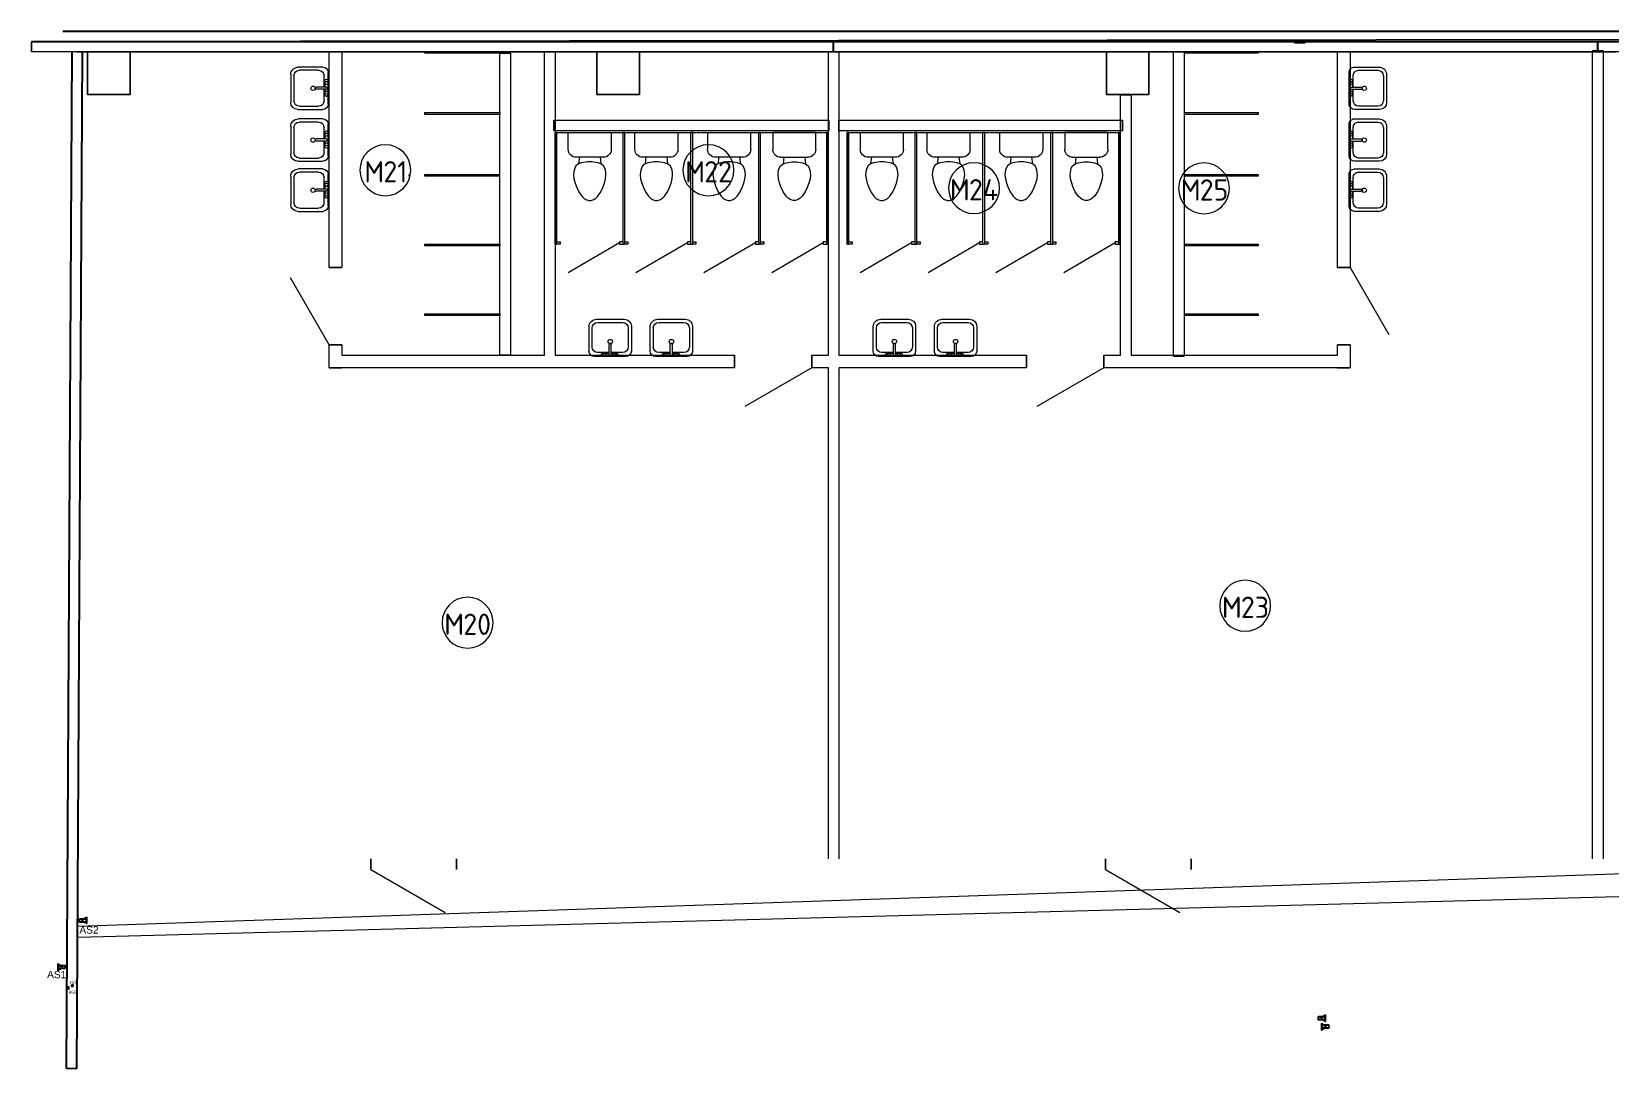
# Model space of a CAD drawing. Header units: millimetres. Extents: x -324727 to -241623, y -397163 to -324471.
# Drawn here: x -324727 to -306142, y -349255 to -337043 of the extents above; entities that cross this region are included whole.
import ezdxf

# ---------------------------------------------------------------- set-up
doc = ezdxf.new("R2010")
doc.units = ezdxf.units.MM
doc.linetypes.add('Штрих 2 х 1 мм', pattern=[3, 2, -1])
for name, color, linetype, lineweight in [('Двери', 7, 'Continuous', 9), ('Марки помещений', 7, 'Continuous', 18), ('Несущие колонны', 7, 'Continuous', 9), ('Обобщенные модели', 7, 'Continuous', 9), ('Перекрытие', 7, 'Continuous', 9), ('Сантехника', 7, 'Continuous', 18), ('Стены внутренние', 7, 'Continuous', 9), ('Стены наружные', 7, 'Continuous', 9), ('Части', 7, 'Continuous', 9)]:
    doc.layers.add(name, color=color, linetype=linetype, lineweight=lineweight)
doc.layers.add('СКУД', color=210, linetype='Continuous')
doc.styles.add('GOST Common_2', font='GOST Common.ttf', dxfattribs={"height": 250})
doc.styles.get("Standard").update_dxf_attribs({"font": 'arial.ttf'})

# ---------------------------------------------------------------- blocks, each defined once
blk = doc.blocks.new('AC_Дверь_Однопольная_ПВХ_ГОСТ30970-2014 - 910х2100h глухая_ левая-6779587-АБЧ на отметке _8_100')
at = {"layer": 'Двери', "lineweight": 18}
blk.add_line((455, 75), (-333, 530), dxfattribs=at)
blk = doc.blocks.new('AC_Дверь_Однопольная_ПВХ_ГОСТ30970-2014 - 910х2100h глухая_ левая-6789168-АБЧ на отметке _8_100')
at = {"layer": 'Двери', "lineweight": 18}
blk.add_line((455, 75), (-333, 530), dxfattribs=at)
blk = doc.blocks.new('035_Перегородки СУ - 035_Перегородки СУ-6788913-АБЧ на отметке _8_100')
at = {"layer": 'Обобщенные модели'}
for p, q in [((750, -200), (143.8, 150)), ((1550, -200), (943.8, 150)), ((2350, -200), (1743.8, 150)), ((3150, -200), (2543.8, 150)), ((-12.5, -1500), (-12.5, -187.5)), ((12.5, -187.5), (12.5, -1500)), ((50, -187.5), (12.5, -187.5)), ((12.5, -212.5), (50, -212.5)), ((50, -212.5), (50, -187.5)), ((750, -212.5), (750, -187.5)), ((750, -187.5), (787.5, -187.5)), ((787.5, -212.5), (750, -212.5)), ((787.5, -1500), (787.5, -187.5)), ((850, -187.5), (812.5, -187.5)), ((812.5, -187.5), (812.5, -1500)), ((812.5, -212.5), (850, -212.5)), ((850, -212.5), (850, -187.5)), ((1550, -212.5), (1550, -187.5)), ((1550, -187.5), (1587.5, -187.5)), ((1587.5, -212.5), (1550, -212.5)), ((1587.5, -1500), (1587.5, -187.5)), ((1650, -187.5), (1612.5, -187.5)), ((1612.5, -187.5), (1612.5, -1500)), ((1612.5, -212.5), (1650, -212.5)), ((1650, -212.5), (1650, -187.5)), ((2350, -212.5), (2350, -187.5)), ((2350, -187.5), (2387.5, -187.5)), ((2387.5, -212.5), (2350, -212.5)), ((2387.5, -1500), (2387.5, -187.5)), ((2450, -187.5), (2412.5, -187.5)), ((2412.5, -187.5), (2412.5, -1500)), ((2412.5, -212.5), (2450, -212.5)), ((2450, -212.5), (2450, -187.5)), ((3150, -212.5), (3150, -187.5)), ((3150, -187.5), (3187.5, -187.5)), ((3187.5, -212.5), (3150, -212.5)), ((3187.5, -1500), (3187.5, -187.5)), ((3212.5, -187.5), (3212.5, -1500))]:
    blk.add_line(p, q, dxfattribs=at)
at = {"layer": 'Обобщенные модели', "linetype": 'Штрих 2 х 1 мм'}
for p, q in [((-12.5, -187.5), (12.5, -187.5)), ((0, -1500), (0, -200)), ((787.5, -187.5), (812.5, -187.5)), ((1587.5, -187.5), (1612.5, -187.5)), ((2387.5, -187.5), (2412.5, -187.5)), ((3187.5, -187.5), (3212.5, -187.5)), ((3200, -1500), (3200, -200)), ((12.5, -1500), (-12.5, -1500)), ((0, -1500), (3200, -1500)), ((812.5, -1500), (787.5, -1500)), ((1612.5, -1500), (1587.5, -1500)), ((2412.5, -1500), (2387.5, -1500)), ((3212.5, -1500), (3187.5, -1500))]:
    blk.add_line(p, q, dxfattribs=at)
blk = doc.blocks.new('Туалет-Домашний-3D - Туалет-Домашний-3D-4567028-АБЧ на отметке _8_100')
at = {"layer": 'Сантехника'}
for p, q in [((-154, 152), (-130, 203)), ((-130, 203), (-95, 254)), ((-95, 254), (-70, 279)), ((-70, 279), (-48, 292)), ((-48, 292), (-13, 305)), ((-13, 305), (13, 305)), ((13, 305), (48, 292)), ((48, 292), (70, 279)), ((70, 279), (95, 254)), ((95, 254), (130, 203)), ((130, 203), (154, 152)), ((-191, 0), (-186, 51)), ((-186, 51), (-172, 102)), ((-172, 102), (-154, 152)), ((154, 152), (172, 102)), ((172, 102), (186, 51)), ((186, 51), (191, 0)), ((-188, -25), (-191, 0)), ((-184, -51), (-188, -25)), ((-177, -76), (-184, -51)), ((-163, -102), (-177, -76)), ((-132, -127), (-163, -102)), ((-97, -140), (-132, -127)), ((-123, -204), (-132, -127)), ((-25, -152), (-97, -140)), ((25, -152), (-25, -152)), ((97, -140), (25, -152)), ((132, -127), (97, -140)), ((123, -204), (132, -127)), ((163, -102), (132, -127)), ((177, -76), (163, -102)), ((184, -51), (177, -76)), ((188, -25), (184, -51)), ((191, 0), (188, -25)), ((-253, -298), (-253, -495)), ((159, -204), (-159, -204)), ((253, -495), (253, -298)), ((-253, -495), (253, -495))]:
    blk.add_line(p, q, dxfattribs=at)
for centre, start, end in [((-159, -298), 90, 180), ((159, -298), 0, 90)]:
    blk.add_arc(centre, 94.6, start, end, dxfattribs=at)
blk = doc.blocks.new('Туалет-Домашний-3D - Туалет-Домашний-3D-822862-АБЧ на отметке _8_100')
at = {"layer": 'Сантехника'}
for p, q in [((-253, 495), (253, 495)), ((-253, 298), (-253, 495)), ((253, 495), (253, 298)), ((159, 204), (-159, 204)), ((-123, 204), (-132, 127)), ((123, 204), (132, 127)), ((-188, 25), (-191, 0)), ((-191, 0), (-186, -51)), ((-184, 51), (-188, 25)), ((-177, 76), (-184, 51)), ((-163, 102), (-177, 76)), ((-132, 127), (-163, 102)), ((-97, 140), (-132, 127)), ((-25, 152), (-97, 140)), ((25, 152), (-25, 152)), ((97, 140), (25, 152)), ((132, 127), (97, 140)), ((163, 102), (132, 127)), ((177, 76), (163, 102)), ((184, 51), (177, 76)), ((188, 25), (184, 51)), ((186, -51), (191, 0)), ((191, 0), (188, 25)), ((-186, -51), (-172, -102)), ((-172, -102), (-154, -152)), ((-154, -152), (-130, -203)), ((130, -203), (154, -152)), ((154, -152), (172, -102)), ((172, -102), (186, -51)), ((-130, -203), (-95, -254)), ((-95, -254), (-70, -279)), ((-70, -279), (-48, -292)), ((-48, -292), (-13, -305)), ((-13, -305), (13, -305)), ((13, -305), (48, -292)), ((48, -292), (70, -279)), ((70, -279), (95, -254)), ((95, -254), (130, -203))]:
    blk.add_line(p, q, dxfattribs=at)
for centre, start, end in [((-159, 298), 180, 270), ((159, 298), 270, 360)]:
    blk.add_arc(centre, 94.6, start, end, dxfattribs=at)
blk = doc.blocks.new('Туалетный столик с раковиной-Квадратный - 500 x 440 мм-3423765-АБЧ на отметке _8_100')
at = {"layer": 'Сантехника'}
for p, q in [((-234, 117), (-234, -171)), ((-234, 117), (-234, -171)), ((-196, 69), (-196, -158)), ((202, 180), (-171, 180)), ((202, 180), (-171, 180)), ((3, 133), (-133, 133)), ((92, 180), (-73, 180)), ((-73, 142), (3, 142)), ((3, 161), (3, 40)), ((28, 161), (28, 40)), ((28, 142), (92, 142)), ((164, 133), (28, 133)), ((228, -158), (228, 69)), ((266, -176), (266, 117)), ((266, -176), (266, 117)), ((-145, -260), (181, -260)), ((-145, -260), (181, -260)), ((-133, -222), (164, -222))]:
    blk.add_line(p, q, dxfattribs=at)
for centre, radius, start, end in [((-171, 117), 63.5, 90, 180), ((-171, 117), 63.5, 90, 180), ((-133, 69), 63.5, 90, 180), ((-73, 161), 19, 90, 270), ((-48, 161), 19, 360, 180), ((-48, 161), 19, 180, 0), ((16, 3), 25.4, 360, 180), ((16, 3), 25.4, 180, 0), ((16, 161), 12.7, 360, 180), ((16, 40), 12.7, 180, 0), ((66, 161), 19, 360, 180), ((66, 161), 19, 180, 360), ((92, 161), 19, 270, 90), ((164, 69), 63.5, 0, 90), ((202, 117), 63.5, 0, 90), ((202, 117), 63.5, 360, 90), ((-145, -171), 88.9, 180, 270), ((-145, -171), 88.9, 180, 270), ((-133, -158), 63.5, 180, 270), ((164, -158), 63.5, 270, 0), ((181, -176), 84.4, 270, 360), ((181, -176), 84.4, 270, 0)]:
    blk.add_arc(centre, radius, start, end, dxfattribs=at)
blk = doc.blocks.new('Туалетный столик с раковиной-Квадратный - 500 x 440 мм-4584201-АБЧ на отметке _8_100')
at = {"layer": 'Сантехника'}
for p, q in [((-145, 260), (181, 260)), ((-145, 260), (181, 260)), ((-133, 222), (164, 222)), ((-234, -117), (-234, 171)), ((-234, -117), (-234, 171)), ((-196, -69), (-196, 158)), ((228, 158), (228, -69)), ((266, 176), (266, -117)), ((266, 176), (266, -117)), ((202, -180), (-171, -180)), ((202, -180), (-171, -180)), ((3, -133), (-133, -133)), ((-73, -142), (3, -142)), ((92, -180), (-73, -180)), ((3, -161), (3, -40)), ((28, -161), (28, -40)), ((164, -133), (28, -133)), ((28, -142), (92, -142))]:
    blk.add_line(p, q, dxfattribs=at)
for centre, radius, start, end in [((-145, 171), 88.9, 90, 180), ((-145, 171), 88.9, 90, 180), ((-133, 158), 63.5, 90, 180), ((164, 158), 63.5, 360, 90), ((181, 176), 84.4, 0, 90), ((181, 176), 84.4, 360, 90), ((16, -3), 25.4, 360, 180), ((-171, -117), 63.5, 180, 270), ((-171, -117), 63.5, 180, 270), ((-133, -69), 63.5, 180, 270), ((-73, -161), 19, 90, 270), ((-48, -161), 19, 360, 180), ((-48, -161), 19, 180, 0), ((16, -3), 25.4, 180, 0), ((16, -40), 12.7, 360, 180), ((16, -161), 12.7, 180, 0), ((66, -161), 19, 0, 180), ((66, -161), 19, 180, 0), ((92, -161), 19, 270, 90), ((164, -69), 63.5, 270, 360), ((202, -117), 63.5, 270, 0), ((202, -117), 63.5, 270, 0)]:
    blk.add_arc(centre, radius, start, end, dxfattribs=at)
blk = doc.blocks.new('ADSK_КолоннаНесущая_Бетон_Консоль_Средняя_ГОСТ 25628-90 - 500х500-1786645-АБЧ на отметке _8_100')
at = {"layer": 'Несущие колонны'}
for p, q in [((250, 250), (-250, 250)), ((-250, 250), (-250, -250)), ((-250, 250), (-250, -250)), ((250, 250), (-250, 250)), ((250, -250), (250, 250)), ((250, 250), (250, -250)), ((-250, -250), (250, -250)), ((-250, -250), (250, -250))]:
    blk.add_line(p, q, dxfattribs=at)
blk = doc.blocks.new('em_Марка_Помещение - Номер-3469094-АБЧ на отметке _8_100')
at = {"layer": 'Марки помещений'}
blk.add_circle((0, 0), 3, dxfattribs=at)
blk = doc.blocks.new('Деревянные дверные блоки однопольные - 2100х1010_левая_ глухая-5080074-АБЧ на отметке _8_100')
at = {"layer": 'Двери', "lineweight": 18}
blk.add_line((505, 63), (-370, 568), dxfattribs=at)

msp = doc.modelspace()

# ---------------------------------------------------------------- hatches: boundary and pattern name
at = {"layer": 'СКУД'}
h = msp.add_hatch(dxfattribs=at)
h.set_pattern_fill('ANSI31', color=256, style=0)
h.set_pattern_definition([(45, (-48933.3395, 9624.9934), (-2.24506403, 2.24506403), [])])
edge = h.paths.add_edge_path()
edge.add_line((-324236.644, -348271.152), (-324254.044, -348271.152))
edge.add_line((-324254.044, -348271.152), (-324254.044, -348285.279))
edge.add_line((-324258.727, -348285.133), (-324236.644, -348285.133))
edge.add_line((-324236.644, -348285.133), (-324236.644, -348271.152))

# ---------------------------------------------------------------- linework, layer by layer
for p, q in [((-242153.567, -337068.735, -668.627), (-324727.003, -337162.976)), ((-242153.174, -337042.982), (-324359.086, -337042.976)), ((-324317.003, -349255.191, 6511.768), (-324250.036, -337282.976)), ((-324192.003, -349255.191, 6511.768), (-324128.367, -337282.976)), ((-315279.502, -337281.976), (-315279.502, -337150)), ((-306280, -337270), (-306280, -337160)), ((-306280, -337270), (-306280, -337270, -60000))]:
    msp.add_line(p, q)
at = {"layer": 'Несущие колонны'}
for p, q in [((-324192.003, -337282.976), (-323792.003, -337282.976)), ((-323792.003, -337282.976), (-324192.003, -337282.976))]:
    msp.add_line(p, q, dxfattribs=at)
at = {"layer": 'Перекрытие'}
for p, q in [((-324067.003, -337782.976), (-324067.003, -337282.976)), ((-324067.003, -337282.976), (-324067.003, -337782.976)), ((-318067.002, -337282.976), (-323567.002, -337282.976)), ((-323567.002, -337282.976), (-323567.002, -337782.976)), ((-323567.002, -337782.976), (-323567.002, -337282.976)), ((-323567.002, -337282.976), (-318067.002, -337282.976)), ((-318067.002, -337782.976), (-318067.002, -337282.976)), ((-318067.002, -337282.976), (-318067.002, -337782.976)), ((-312067.002, -337282.976), (-317567.002, -337282.976)), ((-317567.002, -337282.976), (-317567.002, -337782.976)), ((-317567.002, -337782.976), (-317567.002, -337282.976)), ((-317567.002, -337282.976), (-312067.002, -337282.976)), ((-312067.002, -337782.976), (-312067.002, -337282.976)), ((-312067.002, -337282.976), (-312067.002, -337782.976)), ((-306067.002, -337282.976), (-311567.002, -337282.976)), ((-311567.002, -337282.976), (-311567.002, -337782.976)), ((-311567.002, -337782.976), (-311567.002, -337282.976)), ((-311567.002, -337282.976), (-306067.002, -337282.976)), ((-323567.002, -337782.976), (-324067.003, -337782.976)), ((-324067.003, -337782.976), (-323567.002, -337782.976)), ((-317567.002, -337782.976), (-318067.002, -337782.976)), ((-318067.002, -337782.976), (-317567.002, -337782.976)), ((-311567.002, -337782.976), (-312067.002, -337782.976)), ((-312067.002, -337782.976), (-311567.002, -337782.976))]:
    msp.add_line(p, q, dxfattribs=at)
at = {"layer": 'СКУД'}
for p, q in [((-324254.044, -348271.152), (-324258.727, -348285.133)), ((-324236.644, -348271.152), (-324254.044, -348271.152)), ((-324254.044, -348271.152), (-324254.044, -348285.279)), ((-324236.644, -348285.133), (-324236.644, -348271.152)), ((-324305.142, -348296.583), (-324293.412, -348296.583)), ((-324305.133, -348314.8), (-324293.364, -348314.8)), ((-324305.126, -348307.333), (-324293.361, -348307.333)), ((-324293.412, -348296.583), (-324305.1, -348296.583)), ((-324258.727, -348285.133), (-324236.644, -348285.133))]:
    msp.add_line(p, q, dxfattribs=at)
for points in [[(-324162.085, -347494.341), (-324083.854, -347494.341), (-324083.854, -347532.943), (-324162.085, -347532.943)], [(-324137.444, -347510.906), (-324077.572, -347545.473), (-324077.572, -347476.339)], [(-324356.857, -348063.054), (-324416.729, -348028.487), (-324416.729, -348097.621)], [(-324332.216, -348079.618), (-324410.447, -348079.618), (-324410.447, -348041.016), (-324332.216, -348041.016)], [(-324305.115, -348293.957), (-324293.419, -348293.957), (-324293.419, -348317.438), (-324305.115, -348317.438)], [(-309570.627, -348645.337), (-309492.396, -348645.337), (-309492.396, -348683.939), (-309570.627, -348683.939)], [(-309545.987, -348661.902), (-309486.115, -348696.469), (-309486.115, -348627.335)], [(-309473.601, -348763.852), (-309534.318, -348730.79), (-309532.591, -348799.903)], [(-309448.555, -348779.796), (-309526.761, -348781.749), (-309527.725, -348743.159), (-309449.518, -348741.206)]]:
    msp.add_lwpolyline(points, close=True, dxfattribs=at)
at = {"layer": 'Стены внутренние'}
for p, q in [((-324067.003, -337162.976), (-324192.003, -337162.976)), ((-324192.003, -337162.976), (-324067.003, -337162.976)), ((-321222.002, -339822.976), (-321222.002, -337281.976)), ((-321222.002, -337281.976), (-321072.002, -337281.976)), ((-321072.002, -337281.976), (-321222.002, -337281.976)), ((-321222.002, -339822.976), (-321222.002, -337281.976)), ((-321072.002, -337281.976), (-321072.002, -339822.976)), ((-321072.002, -337281.976), (-321072.002, -339822.976)), ((-319209.502, -340852.976), (-319209.502, -337297.976)), ((-319209.502, -337297.976), (-319084.502, -337297.976)), ((-319084.502, -337297.976), (-319209.502, -337297.976)), ((-319209.502, -340852.976), (-319209.502, -337297.976)), ((-319084.502, -337297.976), (-319084.502, -340852.976)), ((-319084.502, -337297.976), (-319084.502, -340852.976)), ((-318684.502, -340852.976), (-318684.502, -337281.976)), ((-318684.502, -337281.976), (-318559.502, -337281.976)), ((-318559.502, -337281.976), (-318684.502, -337281.976)), ((-318684.502, -340852.976), (-318684.502, -337281.976)), ((-318559.502, -337281.976), (-318559.502, -340852.976)), ((-318559.502, -337281.976), (-318559.502, -340852.976)), ((-315342.002, -340852.976), (-315342.002, -337281.976)), ((-315342.002, -337281.976), (-315217.002, -337281.976)), ((-315342.002, -340852.976), (-315342.002, -337281.976)), ((-315217.002, -337281.976), (-315342.002, -337281.976)), ((-315217.002, -337281.976), (-315217.002, -340852.976)), ((-315217.002, -337281.976), (-315217.002, -340852.976)), ((-313087.465, -337162.976), (-313212.465, -337162.976)), ((-313212.465, -337162.976), (-313087.465, -337162.976)), ((-312662.465, -337162.976), (-312787.465, -337162.976)), ((-312787.465, -337162.976), (-312662.465, -337162.976)), ((-311277.002, -340865.476), (-311277.002, -337282.976)), ((-311277.002, -337282.976), (-311152.002, -337282.976)), ((-311152.002, -337282.976), (-311277.002, -337282.976)), ((-311277.002, -340865.476), (-311277.002, -337282.976)), ((-311152.002, -337282.976), (-311152.002, -340865.476)), ((-311152.002, -337297.976), (-311152.002, -337997.976)), ((-309724.965, -337177.013), (-309849.965, -337177.013)), ((-309849.965, -337177.013), (-309724.965, -337177.013)), ((-309347.002, -339822.976), (-309347.002, -337282.976)), ((-309347.002, -337282.976), (-309197.002, -337282.976)), ((-309197.002, -337282.976), (-309347.002, -337282.976)), ((-309347.002, -339822.976), (-309347.002, -337282.976)), ((-309199.965, -337162.976), (-309324.965, -337162.976)), ((-309324.965, -337162.976), (-309199.965, -337162.976)), ((-309197.002, -337282.976), (-309197.002, -339822.976)), ((-309197.002, -337282.976), (-309197.002, -339822.976)), ((-307242.003, -337162.976), (-307367.003, -337162.976)), ((-307367.003, -337162.976), (-307242.003, -337162.976)), ((-306717.003, -337162.976), (-306842.003, -337162.976)), ((-306842.003, -337162.976), (-306717.003, -337162.976)), ((-306342.002, -346787.976), (-306342.002, -337270.476)), ((-306342.002, -337270.476), (-306217.002, -337270.476)), ((-306217.002, -337270.476), (-306342.002, -337270.476)), ((-306342.002, -346787.976), (-306342.002, -337270.476)), ((-306217.002, -337270.476), (-306217.002, -346787.976)), ((-306217.002, -337270.476), (-306217.002, -346787.976)), ((-311902.002, -340852.976), (-311902.002, -337787.976)), ((-311902.002, -337787.976), (-311777.002, -337787.976)), ((-311777.002, -337787.976), (-311902.002, -337787.976)), ((-311902.002, -340852.976), (-311902.002, -337787.976)), ((-311777.002, -337787.976), (-311777.002, -340852.976)), ((-311777.002, -337787.976), (-311777.002, -340852.976)), ((-311152.002, -338017.976), (-311152.002, -338727.976)), ((-318577.002, -338087.976), (-315337.002, -338087.976)), ((-318577.002, -338212.976), (-318577.002, -338087.976)), ((-318577.002, -338087.976), (-315337.002, -338087.976)), ((-318577.002, -338087.976), (-318577.002, -338212.976)), ((-315337.002, -338212.976), (-318577.002, -338212.976)), ((-315337.002, -338212.976), (-318577.002, -338212.976)), ((-315337.002, -338087.976), (-315337.002, -338212.976)), ((-315337.002, -338212.976), (-315337.002, -338087.976)), ((-315217.002, -338212.976), (-315217.002, -338087.976)), ((-315217.002, -338087.976), (-311877.002, -338087.976)), ((-315217.002, -338087.976), (-315217.002, -338212.976)), ((-315217.002, -338087.976), (-311877.002, -338087.976)), ((-311877.002, -338212.976), (-315217.002, -338212.976)), ((-311877.002, -338212.976), (-315217.002, -338212.976)), ((-311877.002, -338087.976), (-311877.002, -338212.976)), ((-311877.002, -338212.976), (-311877.002, -338087.976)), ((-311152.002, -338747.976), (-311152.002, -339547.976)), ((-311152.002, -339567.976), (-311152.002, -340367.976)), ((-321072.002, -339822.976), (-321222.002, -339822.976)), ((-321222.002, -339822.976), (-321072.002, -339822.976)), ((-309197.002, -339822.976), (-309347.002, -339822.976)), ((-309347.002, -339822.976), (-309197.002, -339822.976)), ((-311152.002, -340387.976), (-311152.002, -340865.476)), ((-321222.002, -341002.976), (-321222.002, -340732.976)), ((-321222.002, -340732.976), (-321072.002, -340732.976)), ((-321072.002, -340732.976), (-321222.002, -340732.976)), ((-321222.002, -341002.976), (-321222.002, -340732.976)), ((-321072.002, -340732.976), (-321072.002, -340852.976)), ((-321072.002, -340732.976), (-321072.002, -340852.976)), ((-309347.002, -340852.976), (-309347.002, -340732.976)), ((-309347.002, -340732.976), (-309197.002, -340732.976)), ((-309197.002, -340732.976), (-309347.002, -340732.976)), ((-309347.002, -340852.976), (-309347.002, -340732.976)), ((-309197.002, -340732.976), (-309197.002, -341002.976)), ((-309197.002, -340732.976), (-309197.002, -341002.976)), ((-321072.002, -341002.976), (-321222.002, -341002.976)), ((-321222.002, -341002.976), (-321072.002, -341002.976)), ((-321072.002, -340852.976), (-318684.502, -340852.976)), ((-321072.002, -340852.976), (-318684.502, -340852.976)), ((-316447.002, -341002.976), (-321072.002, -341002.976)), ((-316447.002, -341002.976), (-321072.002, -341002.976)), ((-319084.502, -340852.976), (-319209.502, -340852.976)), ((-319209.502, -340852.976), (-319084.502, -340852.976)), ((-318559.502, -340852.976), (-316447.002, -340852.976)), ((-318559.502, -340852.976), (-316447.002, -340852.976)), ((-316447.002, -340852.976), (-316447.002, -341002.976)), ((-316447.002, -341002.976), (-316447.002, -340852.976)), ((-315537.002, -340852.976), (-315342.002, -340852.976)), ((-315537.002, -341002.976), (-315537.002, -340852.976)), ((-315537.002, -340852.976), (-315342.002, -340852.976)), ((-315537.002, -340852.976), (-315537.002, -341002.976)), ((-315342.002, -341002.976), (-315537.002, -341002.976)), ((-315342.002, -341002.976), (-315537.002, -341002.976)), ((-315342.002, -341021.976), (-315342.002, -341002.976)), ((-315342.002, -341021.976), (-315342.002, -341002.976)), ((-315342.002, -346787.976), (-315342.002, -341021.976)), ((-315342.002, -346787.976), (-315342.002, -341021.976)), ((-315217.002, -340852.976), (-313007.002, -340852.976)), ((-315217.002, -340852.976), (-313007.002, -340852.976)), ((-313007.002, -341002.976), (-315217.002, -341002.976)), ((-313007.002, -341002.976), (-315217.002, -341002.976)), ((-315217.002, -341002.976), (-315217.002, -341021.976)), ((-315217.002, -341002.976), (-315217.002, -341021.976)), ((-315217.002, -341021.976), (-315217.002, -346787.976)), ((-315217.002, -341021.976), (-315217.002, -346787.976)), ((-313007.002, -340852.976), (-313007.002, -341002.976)), ((-313007.002, -341002.976), (-313007.002, -340852.976)), ((-312097.002, -341002.976), (-312097.002, -340852.976)), ((-312097.002, -340852.976), (-311902.002, -340852.976)), ((-312097.002, -340852.976), (-312097.002, -341002.976)), ((-312097.002, -340852.976), (-311902.002, -340852.976)), ((-309347.002, -341002.976), (-312097.002, -341002.976)), ((-309347.002, -341002.976), (-312097.002, -341002.976)), ((-311777.002, -340852.976), (-309347.002, -340852.976)), ((-311777.002, -340852.976), (-309347.002, -340852.976)), ((-311152.002, -340865.476), (-311277.002, -340865.476)), ((-311277.002, -340865.476), (-311152.002, -340865.476)), ((-309197.002, -341002.976), (-309347.002, -341002.976)), ((-309347.002, -341002.976), (-309197.002, -341002.976)), ((-324183.089, -347578.22, 5599.653), (-300917.002, -346787.976)), ((-320731.132, -346912.976), (-320731.132, -346787.976)), ((-320731.132, -346787.976), (-320731.132, -346912.976)), ((-319721.132, -346787.976), (-319721.132, -346912.976)), ((-319721.132, -346912.976), (-319721.132, -346787.976)), ((-312077.378, -346912.976), (-312077.378, -346787.976)), ((-312077.378, -346787.976), (-312077.378, -346912.976)), ((-311067.378, -346787.976), (-311067.378, -346912.976)), ((-311067.378, -346912.976), (-311067.378, -346787.976)), ((-293935.701, -346912.976), (-324183.805, -347712.846, 5672.877)), ((-324317.003, -349255.191, 6511.768), (-324192.003, -349255.191, 6511.768)), ((-324192.003, -349255.191, 6511.768), (-324317.003, -349255.191, 6511.768))]:
    msp.add_line(p, q, dxfattribs=at)
at = {"layer": 'Стены наружные'}
for p, q in [((-324727.003, -337282.976), (-324727.003, -337162.976)), ((-324727.003, -337162.976), (-299617.003, -337162.976)), ((-297267.002, -337282.976), (-324727.003, -337282.976)), ((-320095.966, -337277.976), (-319212.002, -337277.976)), ((-320095.966, -337297.976), (-320095.966, -337277.976)), ((-320095.966, -337277.976), (-319212.002, -337277.976)), ((-320095.966, -337277.976), (-320095.966, -337297.976)), ((-319212.002, -337297.976), (-320095.966, -337297.976)), ((-319212.002, -337297.976), (-320095.966, -337297.976)), ((-319212.002, -337277.976), (-319212.002, -337297.976)), ((-319212.002, -337297.976), (-319212.002, -337277.976)), ((-311152.002, -337282.976), (-311152.002, -337277.976)), ((-311152.002, -337277.976), (-310280.539, -337277.976)), ((-311152.002, -337277.976), (-311152.002, -337297.976)), ((-311152.002, -337277.976), (-310280.539, -337277.976)), ((-310280.539, -337297.976), (-311152.002, -337297.976)), ((-310280.539, -337297.976), (-311152.002, -337297.976)), ((-310280.539, -337277.976), (-310280.539, -337297.976)), ((-310280.539, -337297.976), (-310280.539, -337277.976)), ((-320095.966, -337997.976), (-319212.002, -337997.976)), ((-320095.966, -338017.976), (-320095.966, -337997.976)), ((-320095.966, -337997.976), (-319212.002, -337997.976)), ((-320095.966, -337997.976), (-320095.966, -338017.976)), ((-319212.002, -338017.976), (-320095.966, -338017.976)), ((-319212.002, -338017.976), (-320095.966, -338017.976)), ((-319212.002, -337997.976), (-319212.002, -338017.976)), ((-319212.002, -338017.976), (-319212.002, -337997.976)), ((-311152.002, -337997.976), (-310280.539, -337997.976)), ((-311152.002, -337997.976), (-311152.002, -338017.976)), ((-311152.002, -337997.976), (-310280.539, -337997.976)), ((-310280.539, -338017.976), (-311152.002, -338017.976)), ((-310280.539, -338017.976), (-311152.002, -338017.976)), ((-310280.539, -337997.976), (-310280.539, -338017.976)), ((-310280.539, -338017.976), (-310280.539, -337997.976)), ((-320277.654, -338727.976), (-320277.654, -338747.976)), ((-320277.654, -338747.976), (-320277.654, -338727.976)), ((-320095.966, -338727.976), (-319212.002, -338727.976)), ((-320095.966, -338747.976), (-320095.966, -338727.976)), ((-320095.966, -338727.976), (-319212.002, -338727.976)), ((-320095.966, -338727.976), (-320095.966, -338747.976)), ((-319212.002, -338747.976), (-320095.966, -338747.976)), ((-319212.002, -338747.976), (-320095.966, -338747.976)), ((-311152.002, -338727.976), (-310280.539, -338727.976)), ((-311152.002, -338727.976), (-311152.002, -338747.976)), ((-311152.002, -338727.976), (-310280.539, -338727.976)), ((-310280.539, -338747.976), (-311152.002, -338747.976)), ((-310280.539, -338747.976), (-311152.002, -338747.976)), ((-310280.539, -338727.976), (-310280.539, -338747.976)), ((-310280.539, -338747.976), (-310280.539, -338727.976)), ((-320095.966, -339547.976), (-319212.002, -339547.976)), ((-320095.966, -339567.976), (-320095.966, -339547.976)), ((-320095.966, -339547.976), (-319212.002, -339547.976)), ((-320095.966, -339547.976), (-320095.966, -339567.976)), ((-319212.002, -339567.976), (-320095.966, -339567.976)), ((-319212.002, -339567.976), (-320095.966, -339567.976)), ((-319212.002, -339547.976), (-319212.002, -339567.976)), ((-319212.002, -339567.976), (-319212.002, -339547.976)), ((-311152.002, -339547.976), (-310280.539, -339547.976)), ((-311152.002, -339547.976), (-311152.002, -339567.976)), ((-311152.002, -339547.976), (-310280.539, -339547.976)), ((-310280.539, -339567.976), (-311152.002, -339567.976)), ((-310280.539, -339567.976), (-311152.002, -339567.976)), ((-310280.539, -339547.976), (-310280.539, -339567.976)), ((-310280.539, -339567.976), (-310280.539, -339547.976)), ((-320095.966, -340367.976), (-319212.002, -340367.976)), ((-320095.966, -340387.976), (-320095.966, -340367.976)), ((-320095.966, -340367.976), (-319212.002, -340367.976)), ((-320095.966, -340367.976), (-320095.966, -340387.976)), ((-319212.002, -340387.976), (-320095.966, -340387.976)), ((-319212.002, -340387.976), (-320095.966, -340387.976)), ((-319212.002, -340367.976), (-319212.002, -340387.976)), ((-319212.002, -340387.976), (-319212.002, -340367.976)), ((-311152.002, -340367.976), (-310280.539, -340367.976)), ((-311152.002, -340367.976), (-311152.002, -340387.976)), ((-311152.002, -340367.976), (-310280.539, -340367.976)), ((-310280.539, -340387.976), (-311152.002, -340387.976)), ((-310280.539, -340387.976), (-311152.002, -340387.976)), ((-310280.539, -340367.976), (-310280.539, -340387.976)), ((-310280.539, -340387.976), (-310280.539, -340367.976))]:
    msp.add_line(p, q, dxfattribs=at)
at = {"layer": 'Части'}
for p, q in [((-324727.003, -337163.976), (-324727.003, -337162.976)), ((-324727.003, -337162.976), (-324727.003, -337163.976)), ((-324727.003, -337281.976), (-324727.003, -337163.976)), ((-324727.003, -337163.976), (-324727.003, -337281.976)), ((-324727.003, -337282.976), (-324727.003, -337281.976)), ((-324727.003, -337281.976), (-324727.003, -337282.976)), ((-318863.059, -337162.976), (-318988.059, -337162.976)), ((-309379.503, -337162.976), (-318863.059, -337162.976)), ((-309254.503, -337162.976), (-309379.503, -337162.976)), ((-304694.129, -337162.976), (-309254.503, -337162.976))]:
    msp.add_line(p, q, dxfattribs=at)

# ---------------------------------------------------------------- block references
at = {"layer": 'Двери', "lineweight": 9, "xscale": -1}
for name, p, rotation in [('AC_Дверь_Однопольная_ПВХ_ГОСТ30970-2014 - 910х2100h глухая_ левая-6779587-АБЧ на отметке _8_100', (-309272.002, -340277.976), 270), ('AC_Дверь_Однопольная_ПВХ_ГОСТ30970-2014 - 910х2100h глухая_ левая-6789168-АБЧ на отметке _8_100', (-321147.002, -340277.976), 90), ('AC_Дверь_Однопольная_ПВХ_ГОСТ30970-2014 - 910х2100h глухая_ левая-6789168-АБЧ на отметке _8_100', (-315992.002, -340927.976), 180), ('AC_Дверь_Однопольная_ПВХ_ГОСТ30970-2014 - 910х2100h глухая_ левая-6779587-АБЧ на отметке _8_100', (-312552.002, -340927.976), 180)]:
    msp.add_blockref(name, p, dxfattribs=dict(at, rotation=rotation))
at = {"layer": 'Двери', "lineweight": 9, "rotation": 180}
for p in [(-320226.132, -346850.476), (-311572.378, -346850.476)]:
    msp.add_blockref('Деревянные дверные блоки однопольные - 2100х1010_левая_ глухая-5080074-АБЧ на отметке _8_100', p, dxfattribs=at)
at = {"layer": 'Марки помещений', "xscale": -99.99999999999993, "yscale": 99.99999999999993, "zscale": 99.99999999999993, "rotation": 180}
for p in [(-320559.869, -338675.851), (-316754.459, -338675.851), (-313625.691, -338887.347), (-310917.822, -338889.847), (-310432.579, -343805.335), (-319591.717, -344005.335)]:
    msp.add_blockref('em_Марка_Помещение - Номер-3469094-АБЧ на отметке _8_100', p, dxfattribs=at)
at = {"layer": 'Несущие колонны', "lineweight": 9, "xscale": -1, "rotation": 180}
for p in [(-323817.002, -337532.976), (-317817.002, -337532.976), (-311817.002, -337532.976)]:
    msp.add_blockref('ADSK_КолоннаНесущая_Бетон_Консоль_Средняя_ГОСТ 25628-90 - 500х500-1786645-АБЧ на отметке _8_100', p, dxfattribs=at)
at = {"layer": 'Обобщенные модели', "lineweight": 9, "xscale": -1, "rotation": 180}
for p in [(-318552.002, -339732.976), (-315112.002, -339732.976)]:
    msp.add_blockref('035_Перегородки СУ - 035_Перегородки СУ-6788913-АБЧ на отметке _8_100', p, dxfattribs=at)
at = {"layer": 'Сантехника', "lineweight": 9, "xscale": -1}
for name, p, rotation in [('Туалетный столик с раковиной-Квадратный - 500 x 440 мм-4584201-АБЧ на отметке _8_100', (-321414.523, -337695.387), 89.99999999999993), ('Туалетный столик с раковиной-Квадратный - 500 x 440 мм-3423765-АБЧ на отметке _8_100', (-309026.982, -337695.387), 90.00000000000007), ('Туалетный столик с раковиной-Квадратный - 500 x 440 мм-4584201-АБЧ на отметке _8_100', (-321414.523, -338305.387), 89.99999999999993), ('Туалет-Домашний-3D - Туалет-Домашний-3D-4567028-АБЧ на отметке _8_100', (-318152.002, -338727.672), 180), ('Туалет-Домашний-3D - Туалет-Домашний-3D-4567028-АБЧ на отметке _8_100', (-317367.002, -338727.672), 180), ('Туалет-Домашний-3D - Туалет-Домашний-3D-4567028-АБЧ на отметке _8_100', (-316510.398, -338727.672), 180), ('Туалет-Домашний-3D - Туалет-Домашний-3D-4567028-АБЧ на отметке _8_100', (-314712.002, -338727.672), 180), ('Туалет-Домашний-3D - Туалет-Домашний-3D-4567028-АБЧ на отметке _8_100', (-313927.002, -338727.672), 180), ('Туалет-Домашний-3D - Туалет-Домашний-3D-4567028-АБЧ на отметке _8_100', (-313070.398, -338727.672), 180), ('Туалетный столик с раковиной-Квадратный - 500 x 440 мм-3423765-АБЧ на отметке _8_100', (-309026.982, -338305.387), 90.00000000000007), ('Туалетный столик с раковиной-Квадратный - 500 x 440 мм-4584201-АБЧ на отметке _8_100', (-321414.523, -338895.387), 89.99999999999993), ('Туалетный столик с раковиной-Квадратный - 500 x 440 мм-3423765-АБЧ на отметке _8_100', (-309026.982, -338895.387), 90.00000000000007), ('Туалетный столик с раковиной-Квадратный - 500 x 440 мм-3423765-АБЧ на отметке _8_100', (-317927.092, -340690.456), 180), ('Туалетный столик с раковиной-Квадратный - 500 x 440 мм-3423765-АБЧ на отметке _8_100', (-317207.092, -340690.456), 180), ('Туалетный столик с раковиной-Квадратный - 500 x 440 мм-3423765-АБЧ на отметке _8_100', (-314579.592, -340690.456), 180), ('Туалетный столик с раковиной-Квадратный - 500 x 440 мм-3423765-АБЧ на отметке _8_100', (-313859.592, -340690.456), 180)]:
    msp.add_blockref(name, p, dxfattribs=dict(at, rotation=rotation))
for p in [(-315743.606, -338727.672), (-312303.606, -338727.672)]:
    msp.add_blockref('Туалет-Домашний-3D - Туалет-Домашний-3D-822862-АБЧ на отметке _8_100', p, dxfattribs=at)

# ---------------------------------------------------------------- texts
at = {"layer": 'Марки помещений', "lineweight": 9, "char_height": 250, "attachment_point": 7, "style": 'GOST Common_2'}
for s, insert, width in [('\\fGOST Common|b0|i0|c204|p34|;М', (-320807.963, -338819.202), 272.57375), ('21', (-320583.067, -338819.202), 368.77625), ('\\fGOST Common|b0|i0|c204|p34|;М', (-317029.053, -338819.202), 272.57375), ('22', (-316804.158, -338819.202), 432.91125), ('\\fGOST Common|b0|i0|c204|p34|;М', (-313910.285, -339030.699), 272.57375), ('24', (-313685.389, -339030.699), 456.96187), ('\\fGOST Common|b0|i0|c204|p34|;М', (-311192.416, -339033.199), 272.57375), ('25', (-310967.52, -339033.199), 432.91125), ('\\fGOST Common|b0|i0|c204|p34|;М', (-310707.173, -343948.686), 272.57375), ('23', (-310482.277, -343948.686), 432.91125), ('\\fGOST Common|b0|i0|c204|p34|;М', (-319866.312, -344148.686), 272.57375), ('20', (-319641.416, -344148.686), 432.91125)]:
    msp.add_mtext(s, dxfattribs=dict(at, insert=insert, width=width))
at = {"layer": 'СКУД', "attachment_point": 1}
for s, width, gutter_width, insert, char_height in [('AS2', 85.59345, 427.967, (-324163.481, -347581.099), 85.5934), ('AS1', 85.59345, 427.967, (-324543.542, -348106.999), 85.5934), ('YV1', 5.23859, 171.761, (-324282.417, -348223.745), 34.3522), ('BGB1', 0.81115, 165.326, (-324291.387, -348339.971), 33.0652)]:
    msp.add_mtext_dynamic_manual_height_columns(s, width=width, gutter_width=gutter_width, heights=[0], dxfattribs=dict(at, insert=insert, char_height=char_height))

doc.saveas('drawing.dxf')
